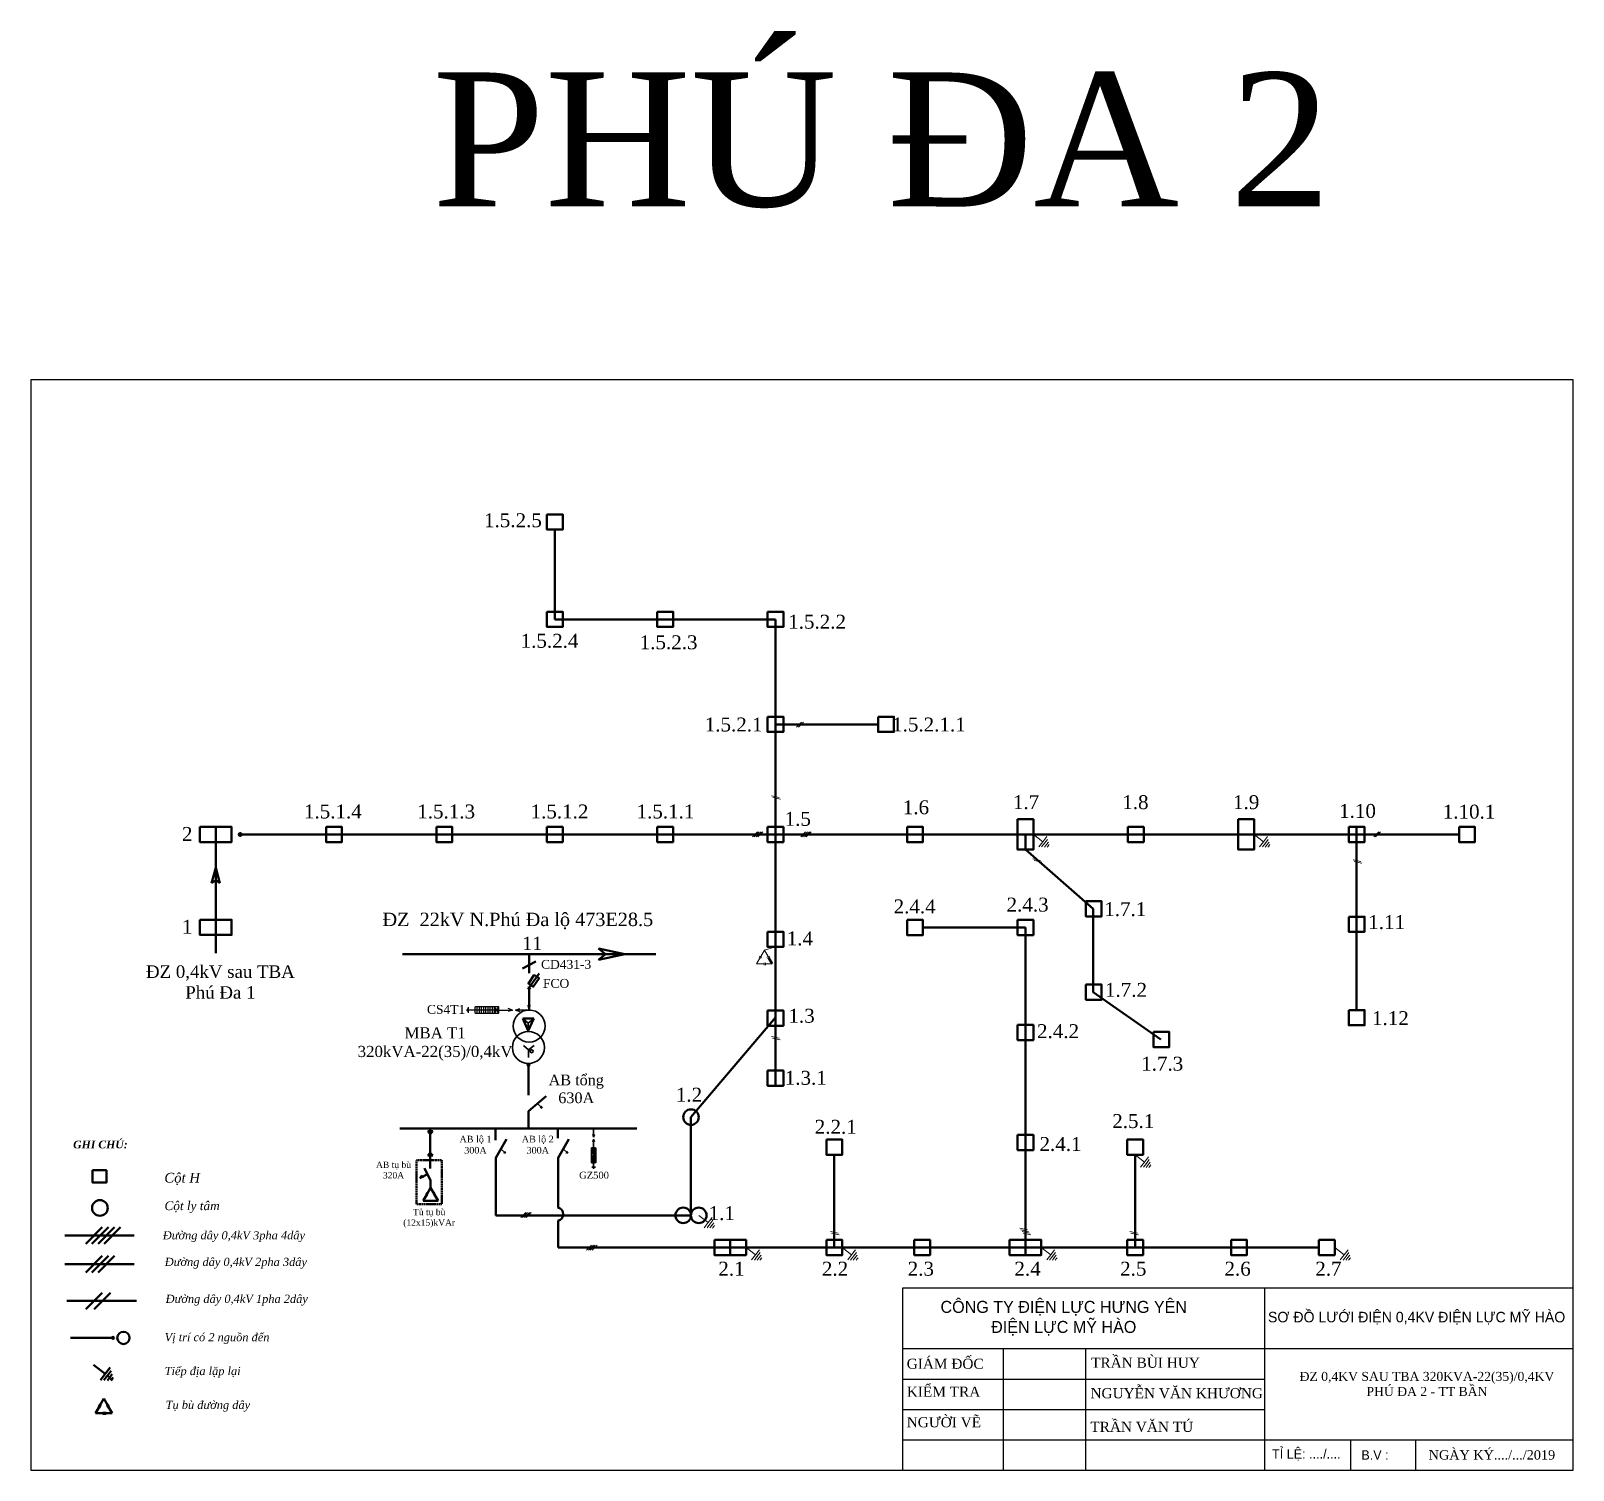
# Model space of a CAD drawing. Extents: x -2498 to 13808, y -1476 to 9052.
# Drawn here: x 9712.8 to 10058.5, y 3745.5 to 4068.1 of the extents above; entities that cross this region are included whole.
import ezdxf

# ---------------------------------------------------------------- set-up
doc = ezdxf.new("R2010")
doc.units = 0
doc.header["$LTSCALE"] = 0.08
doc.header["$MEASUREMENT"] = 0
doc.linetypes.add('DASHED2', pattern=[0.375, 0.25, -0.125])
doc.layers.get('0').update_dxf_attribs({"linetype": 'CONTINUOUS', "lineweight": 40})
doc.layers.add('Duong manh', color=8, linetype='CONTINUOUS')
doc.layers.add('khung', color=3, linetype='CONTINUOUS', lineweight=18)
doc.layers.add('NET DAM', color=6, linetype='CONTINUOUS', lineweight=25)
doc.styles.add('anh thong', font='times.ttf', dxfattribs={"height": 0.5})
doc.styles.get("Standard").update_dxf_attribs({"font": 'VHTEKN.TTF', "height": 2.5})

# ---------------------------------------------------------------- blocks, each defined once
blk = doc.blocks.new('khung')
at = {"layer": 'khung', "color": 5, "lineweight": -3, "ltscale": 4}
for p, q in [((630143, 2296298.9), (632881, 2296298.9)), ((630143, 2295554.2), (630143, 2296298.9)), ((631620.1, 2296298.9), (631620.1, 2295554.2)), ((630143, 2296050.6), (631457.3, 2296050.6)), ((630143, 2296050.6), (632881, 2296050.6)), ((630552, 2296050.6), (630552, 2295554.2)), ((630888.9, 2296050.6), (630888.9, 2295554.2)), ((630143, 2295926.5), (631620.1, 2295926.5)), ((630143, 2295802.4), (631620.1, 2295802.4)), ((630143, 2295678.3), (631512, 2295678.3)), ((630143, 2295678.3), (632881, 2295678.3)), ((631972.7, 2295554.2), (631972.7, 2295678.3)), ((632238.4, 2295554.2), (632238.4, 2295678.3))]:
    blk.add_line(p, q, dxfattribs=at)
blk.add_lwpolyline([(632881, 2300009), (626580.6, 2300009), (626580.6, 2295554.2), (632881, 2295554.2), (632881, 2300009)], dxfattribs=at)
at = {"layer": 'Duong manh', "color": 0, "lineweight": -3, "ltscale": 4}
for s, insert, char_height, width, attachment_point in [('{\\f.VnAvantH|b0|i0|c0|p34;C¤NG TY §IÖN LùC H¦NG Y£N\\P®iÖn lùc mü hµo}', (630800.1, 2296174.8), 49.141, 1314.329, 5), ('{\\f.VnAvantH|b0|i0|c0|p34;s¬ ®å l\xadíi ®iÖn 0,4kv ®iÖn lùc mü hµo}', (632241.6, 2296174.8), 43.049, 1423.665, 5), ('{\\fTimes New Roman|b0|i0|c0|p18; GIÁM ĐỐC}', (630143, 2295988.6), 41.37, 409.064, 4), ('{\\fTimes New Roman|b0|i0|c0|p18; TRẦN BÙI HUY}', (630896.3, 2295992.9), 41.37, 536.856, 4), ('{\\f.VnAvantH|b0|i0|c0|p34; \\fTimes New Roman|b0|i0|c0|p18; KIỂM TRA}', (630128, 2295874.7), 41.37, 409.064, 4), ('{\\fTimes New Roman|b0|i0|c0|p18; NGUYỄN VĂN KHƯƠNG}', (630893.6, 2295868.1), 41.37, 717.247, 4), ('{\\fTimes New Roman|b0|i0|c0|p18; NGƯỜI VẼ}', (630143, 2295749.5), 41.37, 409.064, 4), ('{\\f.VnAvantH|b0|i0|c0|p34; \\fTimes New Roman|b0|i0|c0|p18;TRẦN VĂN TÚ}', (630893.4, 2295730.7), 41.37, 536.856, 4), ('{\\f.VnAvantH|b0|i0|c0|p34; tØ lÖ: ..../....}', (631636.6, 2295616.3), 38.475, 301.491, 4), ('{\\f.VnAvantH|b0|i0|c0|p34;b.v :}', (632071.5, 2295616.3), 38.475, 424.338, 5), ('{\\fTimes New Roman|b0|i0|c0|p18;NGÀY KÝ..../.../2019}', (632549.2, 2295616.3), 38.475, 820.671, 5)]:
    blk.add_mtext(s, dxfattribs=dict(at, insert=insert, char_height=char_height, width=width, attachment_point=attachment_point))

msp = doc.modelspace()

# ---------------------------------------------------------------- hatches: boundary and pattern name
at = {"linetype": 'Continuous', "lineweight": 40, "ltscale": 8}
msp.add_hatch(color=0, dxfattribs=at).paths.add_polyline_path([(9760.07, 3888, 1), (9759.41, 3888, 1)])
at = {"linetype": 'Continuous', "ltscale": 8}
h = msp.add_hatch(color=256, dxfattribs=at)
h.paths.add_polyline_path([(9800.01, 3810.96), (9800.75, 3811.01), (9800.62, 3811.26)])
h.paths.add_polyline_path([(9800.01, 3810.96), (9800.62, 3811.26), (9800.49, 3811.52)])
msp.add_hatch(color=256, dxfattribs=at).paths.add_polyline_path([(9731.46, 3775.15, 1), (9731, 3775.15, 1)])

# ---------------------------------------------------------------- linework, layer by layer
at = {"color": 0, "linetype": 'Continuous', "lineweight": 40, "ltscale": 8}
for p, q in [((9830.26, 3936.21), (9830.26, 3956.35)), ((9879.74, 3936.21), (9830.26, 3936.21)), ((9879.74, 3936.21), (9879.74, 3831.65)), ((9879.74, 3912.68), (9902.71, 3912.68)), ((10010, 3889.7), (10010, 3848.64)), ((9754.25, 3888), (9754.25, 3861.35)), ((9759.74, 3888), (10032.97, 3888)), ((9935.76, 3888), (9935.76, 3884.6)), ((9935.76, 3884.6), (9950.97, 3871.33)), ((9754.25, 3880.5), (9753.3, 3877.08)), ((9754.25, 3880.5), (9755.2, 3877.08)), ((9753.3, 3877.08), (9754.25, 3877.73)), ((9755.2, 3877.08), (9754.25, 3877.73)), ((9950.97, 3871.33), (9950.97, 3852.64)), ((9935.76, 3867.14), (9912.79, 3867.14)), ((9935.76, 3867.14), (9935.76, 3793.7)), ((9845.96, 3861.16), (9840.08, 3862.44)), ((9840.08, 3862.44), (9841.62, 3861.16)), ((9796.1, 3861.16), (9852.93, 3861.16)), ((9826, 3859.53), (9823.02, 3857.98)), ((9845.96, 3861.16), (9840.08, 3859.88)), ((9840.08, 3859.88), (9841.62, 3861.16)), ((9878.18, 3860.42), (9878.99, 3858.97)), ((9824.51, 3853.71), (9826.77, 3856.81)), ((9824.23, 3853.64), (9824.79, 3853.64)), ((9824.23, 3853.64), (9824.51, 3853.3)), ((9824.79, 3853.64), (9824.51, 3853.3)), ((9950.97, 3852.64), (9966.12, 3842.03)), ((9824.2, 3849.42), (9824.48, 3849.76)), ((9824.2, 3849.42), (9824.76, 3849.42)), ((9824.76, 3849.42), (9824.48, 3849.76)), ((9823.13, 3846.71), (9825.55, 3846.71)), ((9824.29, 3843.98), (9823.13, 3846.71)), ((9825.55, 3846.71), (9824.29, 3843.98)), ((9860.79, 3824.63), (9879.74, 3846.99)), ((9824.34, 3825.99), (9824.34, 3822.09)), ((9860.79, 3802.61), (9860.79, 3824.63)), ((9795.56, 3822.08), (9848.62, 3822.1)), ((9839.42, 3814.36), (9839.42, 3817.76)), ((9817.02, 3815.51), (9817.02, 3802.61)), ((9830.98, 3815.51), (9830.98, 3804.39)), ((9892.91, 3795.4), (9892.91, 3816.2)), ((9960.35, 3795.4), (9960.35, 3816.2)), ((9802.43, 3810.4), (9802.43, 3808.81)), ((9860.79, 3802.61), (9817.02, 3802.61)), ((9830.98, 3801.38), (9830.98, 3795.4)), ((9830.98, 3795.4), (10001.55, 3795.4))]:
    msp.add_line(p, q, dxfattribs=at)
at = {"linetype": 'Continuous', "lineweight": 9, "ltscale": 8}
for p, q in [((9885.58, 3913.14), (9884.46, 3912.02)), ((9886, 3913.14), (9884.88, 3912.02)), ((9880.59, 3896.3), (9878.87, 3896.68)), ((9880.84, 3895.91), (9879.12, 3896.29)), ((9875.67, 3888.56), (9874.55, 3887.44)), ((9876.08, 3888.56), (9874.97, 3887.44)), ((9876.5, 3888.56), (9875.39, 3887.44)), ((9876.92, 3888.56), (9875.81, 3887.44)), ((9886.49, 3888.56), (9885.38, 3887.44)), ((9886.91, 3888.56), (9885.79, 3887.44)), ((9887.33, 3888.56), (9886.21, 3887.44)), ((9887.75, 3888.56), (9886.63, 3887.44)), ((9937.54, 3888), (9939.65, 3886.36)), ((9939.65, 3886.36), (9938.77, 3885.23)), ((9940.05, 3886.05), (9939.39, 3885.2)), ((9939.65, 3886.36), (9940.53, 3887.5)), ((9940.05, 3886.05), (9940.71, 3886.9)), ((9940.45, 3885.74), (9940.9, 3886.3)), ((9987.03, 3888), (9989.14, 3886.36)), ((9989.14, 3886.36), (9988.26, 3885.23)), ((9989.54, 3886.05), (9988.88, 3885.2)), ((9989.14, 3886.36), (9990.02, 3887.5)), ((9989.54, 3886.05), (9990.2, 3886.9)), ((9989.94, 3885.74), (9990.38, 3886.3)), ((10014.95, 3888.56), (10013.84, 3887.44)), ((10015.37, 3888.56), (10014.26, 3887.44)), ((9939.16, 3882.15), (9937.45, 3882.53)), ((9940.45, 3885.74), (9940.02, 3885.17)), ((9940.86, 3885.43), (9940.64, 3885.15)), ((9940.86, 3885.43), (9941.08, 3885.71)), ((9989.94, 3885.74), (9989.51, 3885.17)), ((9990.34, 3885.43), (9990.13, 3885.15)), ((9990.34, 3885.43), (9990.56, 3885.71)), ((9939.41, 3881.76), (9937.7, 3882.14)), ((10010.94, 3881.95), (10009.23, 3882.33)), ((10011.19, 3881.55), (10009.48, 3881.93)), ((9877.24, 3862.06), (9876.41, 3860.61)), ((9877.24, 3862.06), (9878.06, 3860.61)), ((9876.3, 3860.41), (9875.48, 3858.97)), ((9875.48, 3858.97), (9877.2, 3858.97)), ((9876.04, 3860.54), (9876.54, 3860.29)), ((9876.15, 3860.74), (9876.65, 3860.49)), ((9877.2, 3858.97), (9877.23, 3858.97)), ((9877.23, 3859.25), (9877.23, 3858.69)), ((9877.5, 3859.25), (9877.5, 3858.69)), ((9877.5, 3858.97), (9878.99, 3858.97)), ((9878.32, 3860.74), (9877.82, 3860.49)), ((9878.43, 3860.54), (9877.94, 3860.29)), ((9880.54, 3842.32), (9878.83, 3842.7)), ((9880.79, 3841.92), (9879.08, 3842.31)), ((9960.35, 3816.2), (9962.46, 3814.56)), ((9962.46, 3814.56), (9961.58, 3813.43)), ((9962.86, 3814.25), (9962.2, 3813.4)), ((9962.46, 3814.56), (9963.34, 3815.7)), ((9963.27, 3813.94), (9962.83, 3813.37)), ((9962.86, 3814.25), (9963.52, 3815.1)), ((9963.27, 3813.94), (9963.71, 3814.5)), ((9963.67, 3813.63), (9963.45, 3813.35)), ((9963.67, 3813.63), (9963.89, 3813.91)), ((9823.74, 3803.25), (9822.62, 3802.14)), ((9824.16, 3803.25), (9823.04, 3802.14)), ((9824.57, 3803.25), (9823.46, 3802.14)), ((9824.99, 3803.25), (9823.88, 3802.14)), ((9862.53, 3802.61), (9864.64, 3800.98)), ((9864.64, 3800.98), (9863.76, 3799.84)), ((9865.04, 3800.66), (9864.38, 3799.81)), ((9864.64, 3800.98), (9865.52, 3802.11)), ((9865.44, 3800.35), (9865.01, 3799.79)), ((9865.04, 3800.66), (9865.7, 3801.52)), ((9865.44, 3800.35), (9865.88, 3800.92)), ((9865.85, 3800.04), (9865.63, 3799.76)), ((9865.85, 3800.04), (9866.06, 3800.33)), ((9936.2, 3799.39), (9934.49, 3799.77)), ((9893.76, 3798.61), (9892.05, 3798.99)), ((9894.01, 3798.22), (9892.3, 3798.6)), ((9936.45, 3799), (9934.74, 3799.38)), ((9936.7, 3798.61), (9934.99, 3798.99)), ((9936.95, 3798.22), (9935.24, 3798.6)), ((9960.88, 3798.61), (9959.17, 3798.99)), ((9961.13, 3798.22), (9959.42, 3798.6)), ((9838.48, 3795.96), (9837.36, 3794.84)), ((9838.9, 3795.96), (9837.78, 3794.84)), ((9839.31, 3795.96), (9838.2, 3794.84)), ((9839.73, 3795.96), (9838.62, 3794.84)), ((9873.13, 3795.4), (9875.25, 3793.76)), ((9875.25, 3793.76), (9874.37, 3792.63)), ((9875.65, 3793.45), (9874.99, 3792.6)), ((9875.25, 3793.76), (9876.12, 3794.9)), ((9876.05, 3793.14), (9875.61, 3792.57)), ((9875.65, 3793.45), (9876.31, 3794.3)), ((9876.05, 3793.14), (9876.49, 3793.7)), ((9876.45, 3792.83), (9876.23, 3792.54)), ((9876.45, 3792.83), (9876.67, 3793.11)), ((9894.69, 3795.4), (9896.8, 3793.76)), ((9896.8, 3793.76), (9895.92, 3792.63)), ((9897.2, 3793.45), (9896.54, 3792.6)), ((9896.8, 3793.76), (9897.68, 3794.9)), ((9897.6, 3793.14), (9897.17, 3792.57)), ((9897.2, 3793.45), (9897.86, 3794.3)), ((9897.6, 3793.14), (9898.04, 3793.7)), ((9898.01, 3792.83), (9897.79, 3792.54)), ((9898.01, 3792.83), (9898.23, 3793.11)), ((9939.31, 3795.4), (9941.43, 3793.76)), ((9941.43, 3793.76), (9940.55, 3792.63)), ((9941.83, 3793.45), (9941.17, 3792.6)), ((9941.43, 3793.76), (9942.3, 3794.9)), ((9942.23, 3793.14), (9941.79, 3792.57)), ((9941.83, 3793.45), (9942.49, 3794.3)), ((9942.23, 3793.14), (9942.67, 3793.7)), ((9942.63, 3792.83), (9942.41, 3792.54)), ((9942.63, 3792.83), (9942.85, 3793.11)), ((10005.1, 3795.4), (10007.21, 3793.76)), ((10007.21, 3793.76), (10006.34, 3792.63)), ((10007.62, 3793.45), (10006.96, 3792.6)), ((10007.21, 3793.76), (10008.09, 3794.9)), ((10008.02, 3793.14), (10007.58, 3792.57)), ((10007.62, 3793.45), (10008.27, 3794.3)), ((10008.02, 3793.14), (10008.46, 3793.7)), ((10008.42, 3792.83), (10008.2, 3792.54)), ((10008.42, 3792.83), (10008.64, 3793.11))]:
    msp.add_line(p, q, dxfattribs=at)
at = {"color": 0, "linetype": 'Continuous', "lineweight": 9, "ltscale": 8}
msp.add_line((9877.24, 3862.07), (9879.74, 3862.77), dxfattribs=at)
at = {"color": 0, "lineweight": 40}
for p, q in [((9824.51, 3856.9), (9824.51, 3861.16)), ((9824.51, 3848.64), (9824.51, 3853.71)), ((9824.34, 3836.65), (9824.34, 3829.55)), ((9824.34, 3825.99), (9828.36, 3829.35)), ((9816.97, 3822.09), (9816.97, 3819.45)), ((9830.93, 3819.93), (9830.93, 3822.09)), ((9819.47, 3819.7), (9817.02, 3815.51)), ((9833.43, 3819.7), (9830.98, 3815.51))]:
    msp.add_line(p, q, dxfattribs=at)
at = {"lineweight": -3}
for p, q in [((9810.6, 3848.49), (9810.6, 3848.79)), ((9810.76, 3848.29), (9810.76, 3849)), ((9810.93, 3847.99), (9810.93, 3849.3)), ((9812.38, 3848.64), (9810.95, 3848.64)), ((9817.72, 3849.37), (9812.38, 3849.37)), ((9812.38, 3847.92), (9812.38, 3849.37)), ((9817.72, 3848.64), (9812.38, 3848.64)), ((9812.87, 3847.92), (9812.87, 3849.37)), ((9813.35, 3847.92), (9813.35, 3849.37)), ((9813.84, 3847.92), (9813.84, 3849.37)), ((9814.32, 3847.92), (9814.32, 3849.37)), ((9814.81, 3847.92), (9814.81, 3849.37)), ((9815.3, 3847.92), (9815.3, 3849.37)), ((9815.78, 3847.92), (9815.78, 3849.37)), ((9816.27, 3847.92), (9816.27, 3849.37)), ((9817.72, 3847.92), (9816.75, 3849.37)), ((9816.75, 3847.92), (9817.72, 3849.37)), ((9816.75, 3847.92), (9816.75, 3849.37)), ((9817.72, 3847.92), (9817.72, 3849.37)), ((9817.72, 3848.64), (9820.77, 3848.64)), ((9820.77, 3848.64), (9819.83, 3848.96)), ((9820.77, 3848.64), (9819.83, 3848.33)), ((9821.46, 3848.64), (9822.4, 3848.96)), ((9824.51, 3848.64), (9821.46, 3848.64)), ((9821.46, 3848.64), (9822.4, 3848.33))]:
    msp.add_line(p, q, dxfattribs=at)
at = {"linetype": 'Continuous', "lineweight": -3, "ltscale": 8}
msp.add_line((9812.38, 3847.92), (9817.72, 3847.92), dxfattribs=at)
at = {"color": 0, "lineweight": 30}
for p, q in [((9824.29, 3845.7), (9823.13, 3846.71)), ((9824.29, 3845.7), (9825.55, 3846.71)), ((9825.55, 3846.71), (9824.29, 3845.7)), ((9824.29, 3843.98), (9824.29, 3845.7)), ((9824.4, 3839.69), (9823.24, 3840.7)), ((9824.4, 3839.69), (9825.65, 3840.7)), ((9825.65, 3840.7), (9824.4, 3839.69)), ((9824.4, 3837.97), (9824.4, 3839.69)), ((9824.73, 3836.44), (9824, 3836.44)), ((9824, 3836.44), (9824.35, 3835.99)), ((9824.35, 3835.99), (9824.73, 3836.44))]:
    msp.add_line(p, q, dxfattribs=at)
at = {"lineweight": 30}
for p, q in [((9826.35, 3827.67), (9827.4, 3826.66)), ((9827.4, 3826.66), (9826.97, 3826.87)), ((9827.4, 3826.66), (9827.18, 3827.08)), ((9838.96, 3820.15), (9838.76, 3820.75)), ((9838.96, 3822.1), (9838.96, 3820.15)), ((9838.96, 3820.15), (9839.16, 3820.75)), ((9818.14, 3817.52), (9819.19, 3816.52)), ((9819.19, 3816.52), (9818.97, 3816.94)), ((9832.1, 3817.52), (9833.15, 3816.52)), ((9833.15, 3816.52), (9832.93, 3816.94)), ((9838.49, 3817.76), (9838.49, 3814.36)), ((9839.42, 3817.76), (9838.49, 3817.14)), ((9839.42, 3817.14), (9838.49, 3817.76)), ((9839.42, 3817.76), (9838.49, 3817.76)), ((9839.42, 3817.14), (9838.49, 3817.14)), ((9839.42, 3816.83), (9838.49, 3816.83)), ((9838.96, 3819.71), (9838.76, 3819.11)), ((9838.96, 3817.76), (9838.96, 3819.71)), ((9838.96, 3819.71), (9839.16, 3819.11)), ((9838.96, 3817.76), (9838.96, 3814.36)), ((9819.19, 3816.52), (9818.76, 3816.72)), ((9833.15, 3816.52), (9832.72, 3816.72)), ((9839.42, 3816.53), (9838.49, 3816.53)), ((9839.42, 3815.91), (9838.49, 3815.91)), ((9839.42, 3815.6), (9838.49, 3815.6)), ((9839.42, 3815.29), (9838.49, 3815.29)), ((9839.42, 3814.98), (9838.49, 3814.98)), ((9839.42, 3814.67), (9838.49, 3814.67)), ((9839.42, 3814.36), (9838.49, 3814.36)), ((9839.37, 3813.43), (9838.54, 3813.43)), ((9839.18, 3813.32), (9838.73, 3813.32)), ((9838.96, 3814.36), (9838.96, 3813.44)), ((9839.05, 3813.22), (9838.86, 3813.22))]:
    msp.add_line(p, q, dxfattribs=at)
at = {"color": 0}
for p, q in [((9802.9, 3821.46), (9801.83, 3821.46)), ((9801.83, 3821.46), (9802.36, 3820.8)), ((9802.36, 3820.8), (9802.9, 3821.46)), ((9801.83, 3816), (9802.36, 3816.66)), ((9802.9, 3816), (9801.83, 3816)), ((9802.36, 3816.66), (9802.9, 3816))]:
    msp.add_line(p, q, dxfattribs=at)
at = {"linetype": 'Continuous', "ltscale": 8}
for p, q in [((9802.36, 3822.09), (9802.36, 3813.11)), ((9801.72, 3811.81), (9800.01, 3810.96)), ((9800.01, 3810.96), (9800.49, 3811.52)), ((9800.49, 3811.52), (9800.75, 3811.01)), ((9802.43, 3810.4), (9801.02, 3813.22)), ((9801.55, 3807.26), (9800.78, 3805.9)), ((9801.3, 3807.38), (9801.77, 3807.15)), ((9801.41, 3807.57), (9801.87, 3807.33)), ((9802.43, 3808.81), (9801.65, 3807.44)), ((9802.43, 3808.81), (9803.2, 3807.44)), ((9803.44, 3807.57), (9802.98, 3807.33)), ((9803.55, 3807.38), (9803.08, 3807.15)), ((9803.31, 3807.26), (9804.08, 3805.9)), ((9800.78, 3805.9), (9802.39, 3805.9)), ((9804.08, 3805.9), (9802.46, 3805.9)), ((9728.81, 3799.93), (9725.14, 3796.26)), ((9730.19, 3799.93), (9726.52, 3796.26)), ((9731.56, 3799.93), (9727.89, 3796.26)), ((9732.94, 3799.93), (9729.27, 3796.26)), ((9720.4, 3798.12), (9736, 3798.12)), ((9728.81, 3793.5), (9725.14, 3789.83)), ((9730.19, 3793.5), (9726.52, 3789.83)), ((9731.56, 3793.5), (9727.89, 3789.83)), ((9720.4, 3791.7), (9736, 3791.7)), ((9720.86, 3783.44), (9736.46, 3783.44)), ((9728.81, 3785.24), (9725.14, 3781.57)), ((9730.65, 3785.24), (9726.97, 3781.57)), ((9731.23, 3775.15), (9721.73, 3775.15)), ((9726.88, 3769.12), (9729.5, 3767.09)), ((9729.5, 3767.09), (9730.59, 3768.5)), ((9729.5, 3767.09), (9728.41, 3765.69)), ((9730, 3766.71), (9729.18, 3765.65)), ((9730.5, 3766.32), (9729.96, 3765.62)), ((9730, 3766.71), (9730.82, 3767.76)), ((9730.5, 3766.32), (9731.05, 3767.02)), ((9731, 3765.94), (9730.73, 3765.58)), ((9731, 3765.94), (9731.27, 3766.29)), ((9729.17, 3761.52), (9728.29, 3759.97)), ((9729.17, 3761.52), (9730.05, 3759.97)), ((9728.18, 3759.77), (9727.31, 3758.23)), ((9727.31, 3758.23), (9729.13, 3758.23)), ((9727.9, 3759.91), (9728.43, 3759.64)), ((9728.02, 3760.11), (9728.54, 3759.85)), ((9729.13, 3758.23), (9729.17, 3758.23)), ((9729.17, 3758.53), (9729.17, 3757.93)), ((9729.45, 3758.53), (9729.45, 3757.93)), ((9729.45, 3758.23), (9731.04, 3758.23)), ((9730.32, 3760.11), (9729.8, 3759.85)), ((9730.44, 3759.91), (9729.91, 3759.64)), ((9730.17, 3759.77), (9731.04, 3758.23))]:
    msp.add_line(p, q, dxfattribs=at)
at = {"color": 0, "linetype": 'Continuous', "lineweight": 40, "ltscale": 8}
for points in [[(9828.48, 3959.74), (9832.03, 3959.74), (9832.03, 3956.35), (9828.48, 3956.35)], [(9828.48, 3937.91), (9832.03, 3937.91), (9832.03, 3934.51), (9828.48, 3934.51)], [(9853.23, 3937.91), (9856.77, 3937.91), (9856.77, 3934.51), (9853.23, 3934.51)], [(9877.97, 3937.91), (9881.52, 3937.91), (9881.52, 3934.51), (9877.97, 3934.51)], [(9877.97, 3914.38), (9881.52, 3914.38), (9881.52, 3910.98), (9877.97, 3910.98)], [(9902.71, 3914.38), (9906.26, 3914.38), (9906.26, 3910.98), (9902.71, 3910.98)], [(9750.7, 3889.7), (9754.25, 3889.7), (9754.25, 3886.3), (9750.7, 3886.3)], [(9754.25, 3889.7), (9757.8, 3889.7), (9757.8, 3886.3), (9754.25, 3886.3)], [(9778.99, 3889.7), (9782.54, 3889.7), (9782.54, 3886.3), (9778.99, 3886.3)], [(9803.74, 3889.7), (9807.29, 3889.7), (9807.29, 3886.3), (9803.74, 3886.3)], [(9828.48, 3889.7), (9832.03, 3889.7), (9832.03, 3886.3), (9828.48, 3886.3)], [(9853.23, 3889.7), (9856.77, 3889.7), (9856.77, 3886.3), (9853.23, 3886.3)], [(9877.97, 3889.7), (9881.52, 3889.7), (9881.52, 3886.3), (9877.97, 3886.3)], [(9909.24, 3889.7), (9912.79, 3889.7), (9912.79, 3886.3), (9909.24, 3886.3)], [(9933.99, 3891.4), (9937.54, 3891.4), (9937.54, 3888), (9933.99, 3888)], [(9958.73, 3889.7), (9962.28, 3889.7), (9962.28, 3886.3), (9958.73, 3886.3)], [(9983.48, 3891.4), (9987.03, 3891.4), (9987.03, 3888), (9983.48, 3888)], [(10008.22, 3889.7), (10011.77, 3889.7), (10011.77, 3886.3), (10008.22, 3886.3)], [(10032.97, 3889.7), (10036.51, 3889.7), (10036.51, 3886.3), (10032.97, 3886.3)], [(9933.99, 3888), (9937.54, 3888), (9937.54, 3884.6), (9933.99, 3884.6)], [(9983.48, 3888), (9987.03, 3888), (9987.03, 3884.6), (9983.48, 3884.6)], [(9949.3, 3873.03), (9952.84, 3873.03), (9952.84, 3869.63), (9949.3, 3869.63)], [(9750.7, 3868.88), (9754.25, 3868.88), (9754.25, 3865.48), (9750.7, 3865.48)], [(9754.25, 3868.88), (9757.8, 3868.88), (9757.8, 3865.48), (9754.25, 3865.48)], [(9909.24, 3868.84), (9912.79, 3868.84), (9912.79, 3865.44), (9909.24, 3865.44)], [(9933.99, 3868.84), (9937.54, 3868.84), (9937.54, 3865.44), (9933.99, 3865.44)], [(10008.22, 3869.56), (10011.77, 3869.56), (10011.77, 3866.17), (10008.22, 3866.17)], [(9877.97, 3866.17), (9881.52, 3866.17), (9881.52, 3862.77), (9877.97, 3862.77)], [(9825.65, 3856.5), (9826.72, 3855.77), (9825.42, 3853.86), (9824.35, 3854.59)], [(9949.3, 3854.33), (9952.84, 3854.33), (9952.84, 3850.94), (9949.3, 3850.94)], [(9877.97, 3848.53), (9881.52, 3848.53), (9881.52, 3845.13), (9877.97, 3845.13)], [(10008.22, 3848.64), (10011.77, 3848.64), (10011.77, 3845.24), (10008.22, 3845.24)], [(9933.99, 3845.31), (9937.54, 3845.31), (9937.54, 3841.91), (9933.99, 3841.91)], [(9964.45, 3843.73), (9968, 3843.73), (9968, 3840.33), (9964.45, 3840.33)], [(9877.97, 3835.05), (9881.52, 3835.05), (9881.52, 3831.65), (9877.97, 3831.65)], [(9933.99, 3820.63), (9937.54, 3820.63), (9937.54, 3817.23), (9933.99, 3817.23)], [(9891.14, 3819.6), (9894.69, 3819.6), (9894.69, 3816.2), (9891.14, 3816.2)], [(9958.57, 3819.6), (9962.12, 3819.6), (9962.12, 3816.2), (9958.57, 3816.2)], [(9866.03, 3797.1), (9869.58, 3797.1), (9869.58, 3793.7), (9866.03, 3793.7)], [(9869.58, 3797.1), (9873.13, 3797.1), (9873.13, 3793.7), (9869.58, 3793.7)], [(9891.14, 3797.1), (9894.69, 3797.1), (9894.69, 3793.7), (9891.14, 3793.7)], [(9910.85, 3797.1), (9914.39, 3797.1), (9914.39, 3793.7), (9910.85, 3793.7)], [(9935.76, 3797.1), (9939.31, 3797.1), (9939.31, 3793.7), (9935.76, 3793.7)], [(9958.57, 3797.1), (9962.12, 3797.1), (9962.12, 3793.7), (9958.57, 3793.7)], [(9981.84, 3797.1), (9985.39, 3797.1), (9985.39, 3793.7), (9981.84, 3793.7)], [(10001.55, 3797.1), (10005.1, 3797.1), (10005.1, 3793.7), (10001.55, 3793.7)]]:
    msp.add_lwpolyline(points, close=True, dxfattribs=at)
at = {"linetype": 'DASHED2', "ltscale": 8}
msp.add_lwpolyline([(9799.27, 3814.97), (9804.93, 3814.97), (9804.93, 3805.11), (9799.27, 3805.11)], close=True, dxfattribs=at)
at = {"linetype": 'Continuous', "ltscale": 8}
msp.add_lwpolyline([(9726.66, 3812.72), (9729.77, 3812.72), (9729.77, 3809.97), (9726.66, 3809.97)], close=True, dxfattribs=at)
at = {"color": 0, "linetype": 'Continuous', "lineweight": 40, "ltscale": 8}
msp.add_lwpolyline([(9935.76, 3793.7), (9932.21, 3793.7), (9932.21, 3797.1), (9935.76, 3797.1), (9935.76, 3795.4)], dxfattribs=at)
for centre, radius in [((9759.74, 3888), 0.327), ((9860.79, 3824.63), 1.74), ((9859.05, 3802.61), 1.74), ((9862.53, 3802.61), 1.74)]:
    msp.add_circle(centre, radius, dxfattribs=at)
at = {"color": 0, "lineweight": 30}
for centre, radius in [((9824.51, 3845.05), 3.59), ((9824.34, 3840.24), 3.59), ((9825.06, 3839.4), 0.344)]:
    msp.add_circle(centre, radius, dxfattribs=at)
at = {"linetype": 'Continuous', "ltscale": 8}
for centre, radius in [((9728.29, 3804.27), 1.76), ((9731.23, 3775.15), 0.227), ((9733.56, 3775.13), 1.37)]:
    msp.add_circle(centre, radius, dxfattribs=at)
at = {"color": 0, "linetype": 'Continuous', "lineweight": 40, "ltscale": 8}
msp.add_arc((9830.56, 3802.88), 1.56, 285.5446, 74.4554, dxfattribs=at)
at = {"linetype": 'Continuous', "lineweight": 9, "ltscale": 8}
for p in [(9940.05, 3886.05), (9989.54, 3886.05), (9940.45, 3885.74), (9940.86, 3885.43), (9989.94, 3885.74), (9990.34, 3885.43), (9962.86, 3814.25), (9963.27, 3813.94), (9963.67, 3813.63), (9865.04, 3800.66), (9865.44, 3800.35), (9865.85, 3800.04), (9875.65, 3793.45), (9876.05, 3793.14), (9876.45, 3792.83), (9897.2, 3793.45), (9897.6, 3793.14), (9898.01, 3792.83), (9941.83, 3793.45), (9942.23, 3793.14), (9942.63, 3792.83), (10007.62, 3793.45), (10008.02, 3793.14), (10008.42, 3792.83)]:
    msp.add_point(p, dxfattribs=at)
at = {"linetype": 'Continuous', "ltscale": 8}
for p in [(9730, 3766.71), (9730.5, 3766.32), (9731, 3765.94)]:
    msp.add_point(p, dxfattribs=at)

# ---------------------------------------------------------------- block references
at = {"layer": 'NET DAM', "color": 7, "xscale": 0.05487305472000002, "yscale": 0.05487305472000002, "zscale": 0.05487305472000002}
msp.add_blockref('khung', (-24669.58, -122218.58), dxfattribs=at)

# ---------------------------------------------------------------- texts
at = {"color": 0, "linetype": 'Continuous', "lineweight": 30, "ltscale": 10, "attachment_point": 1}
for s, insert, char_height, width in [('{\\fTimes New Roman|b0|i0|c0|p18;PHÚ ĐA 2}', (9802.82, 4058.81), 30, 283.6535), ('\\pxqc;{\\fTimes New Roman|b0|i0|c238|p18;Đ\\fTimes New Roman|b0|i0|c0|p18;Z 0,4KV SAU TBA 320KVA-22(35)/0,4KV \\PPHÚ ĐA 2 - TT BẦN}', (9972.31, 3767.52), 2.025, 106.9019)]:
    msp.add_mtext(s, dxfattribs=dict(at, insert=insert, char_height=char_height, width=width))
at = {"color": 0, "lineweight": 30, "style": 'anh thong'}
for s, insert, char_height, width, attachment_point in [('1.5.2.5', (9820.88, 3959.99), 3.12, 40.1436, 2), ('1.5.2.2', (9889.06, 3937.25), 3.12, 40.1436, 2), ('1.5.2.4', (9829.08, 3932.97), 3.12, 40.1436, 2), ('1.5.2.3', (9855.77, 3932.64), 3.12, 40.1436, 2), ('1.5.2.1', (9870.35, 3914.2), 3.12, 40.1436, 2), ('1.5.2.1.1', (9914.12, 3914.2), 3.12, 40.1436, 2), ('1.7', (9935.89, 3896.79), 3.12, 40.1436, 2), ('1.8', (9960.41, 3896.79), 3.12, 40.1436, 2), ('1.9', (9985.24, 3896.79), 3.12, 40.1436, 2), ('1.5.1.4', (9780.51, 3894.71), 3.12, 40.1436, 2), ('1.5.1.3', (9805.91, 3894.71), 3.12, 40.1436, 2), ('1.5.1.2', (9831.31, 3894.71), 3.12, 40.1436, 2), ('1.5.1.1', (9855.07, 3894.71), 3.12, 40.1436, 2), ('1.5', (9884.73, 3893.05), 3.12, 40.1436, 2), ('1.6', (9911.22, 3895.65), 3.12, 40.1436, 2), ('1.10', (10010.2, 3894.83), 3.12, 40.1436, 2), ('1.10.1', (10035.2, 3894.67), 3.12, 40.1436, 2), ('2', (9747.86, 3889.67), 3.12, 40.1436, 2), ('2.4.4', (9910.92, 3873.42), 3.12, 40.1436, 2), ('2.4.3', (9936.24, 3873.83), 3.12, 40.1436, 2), ('1.7.1', (9958.14, 3872.81), 3.12, 40.1436, 2), ('1', (9747.86, 3868.87), 3.12, 40.1436, 2), ('{\\fTimes New Roman|b0|i0|c238|p18;Đ}Z  22kV N.Phú Đa lộ 473E28.5', (9852.31, 3870.46), 3, 125.625, 3), ('1.11', (10016.72, 3869.91), 3.12, 40.1436, 2), ('1.4', (9885.2, 3866.26), 3.12, 40.1436, 2), ('11', (9822.93, 3865.07), 3, 30.4533, 1), ('ĐZ 0,4kV sau TBA \\PPhú Đa 1', (9755.3, 3858.65), 2.8, 40.1436, 2), ('CD431-3', (9832.8, 3859.87), 2, 42.88, 2), ('FCO', (9830.56, 3855.61), 2, 42.88, 2), ('1.7.2', (9958.3, 3854.72), 3.12, 40.1436, 2), ('CS4T1', (9805.89, 3849.78), 2, 42.88, 2), ('1.3', (9885.58, 3848.92), 3.12, 40.1436, 2), ('1.12', (10017.57, 3848.38), 3.12, 40.1436, 2), ('MBA T1\\P320kVA-22(35)/0,4kV', (9803.43, 3844.77), 2.5, 92.4689, 2), ('2.4.2', (9943.07, 3845.46), 3.12, 40.1436, 2), ('1.7.3', (9966.42, 3838.17), 3.12, 40.1436, 2), ('AB tổng\\P630A', (9835.07, 3834.16), 2.4, 42.88, 2), ('1.3.1', (9886.52, 3835.01), 3.12, 40.1436, 2), ('1.2', (9860.34, 3831.22), 3.12, 40.1436, 2), ('2.2.1', (9893.24, 3824.02), 3.12, 40.1436, 2), ('2.5.1', (9959.93, 3825.31), 3.12, 40.1436, 2), ('AB lộ 1\\P300A', (9812.48, 3820.45), 1.5, 42.88, 2), ('AB lộ 2\\P300A', (9826.44, 3820.45), 1.5, 42.88, 2), ('2.4.1', (9943.62, 3820.17), 3.12, 40.1436, 2), ('{\\fTimes New Roman|b0|i1|c0|p18;Cột H}', (9742.74, 3812.14), 2.1857, 37.9813, 1), ('GZ500', (9835.72, 3812.39), 1.56, 50.6483, 1), ('{\\fTimes New Roman|b0|i1|c0|p18;Cột ly tâm}', (9742.76, 3805.75), 1.9679, 37.9813, 1), ('1.1', (9867.68, 3804.67), 3.12, 40.1436, 2), ('2.1', (9869.86, 3792.21), 3.12, 40.1436, 2), ('2.2', (9893.08, 3792.21), 3.12, 40.1436, 2), ('2.3', (9912.31, 3792.21), 3.12, 40.1436, 2), ('2.4', (9936.24, 3792.21), 3.12, 40.1436, 2), ('2.5', (9959.93, 3792.21), 3.12, 40.1436, 2), ('2.6', (9983.32, 3792.21), 3.12, 40.1436, 2), ('2.7', (10003.67, 3792.21), 3.12, 40.1436, 2)]:
    msp.add_mtext(s, dxfattribs=dict(at, insert=insert, char_height=char_height, width=width, attachment_point=attachment_point))
at = {"attachment_point": 1, "style": 'anh thong'}
for s, insert, char_height, width in [('{\\fTimes New Roman|b1|i1|c0|p18;GHI CHÚ:}', (9722.3, 3819.37), 1.7442, 25.1347), ('{\\fTimes New Roman|b0|i1|c238|p18;Đ\\fTimes New Roman|b0|i1|c0|p18;ường dây 0,4kV 3pha 4dây}', (9742.39, 3799.06), 1.836, 46.8776), ('{\\fTimes New Roman|b0|i1|c238|p18;Đư\\fTimes New Roman|b0|i1|c0|p18;ờng dây 0,4kV 2pha 3dây}', (9742.83, 3793.1), 1.836, 46.8776), ('{\\fTimes New Roman|b0|i1|c238|p18;Đư\\fTimes New Roman|b0|i1|c0|p18;ờng dây 0,4kV 1pha 2dây}', (9743.03, 3784.82), 1.836, 46.8776), ('{\\fTimes New Roman|b0|i1|c0|p18;Vị trí có 2 nguồn đến}', (9742.81, 3776.22), 1.836, 46.8776), ('{\\fTimes New Roman|b0|i1|c0|p18;Tiếp địa lặp lại}', (9742.81, 3768.63), 1.836, 46.8776), ('{\\fTimes New Roman|b0|i1|c0|p18;Tụ bù đường dây}', (9743.03, 3761.05), 1.836, 46.8776)]:
    msp.add_mtext(s, dxfattribs=dict(at, insert=insert, char_height=char_height, width=width))
at = {"linetype": 'Continuous', "ltscale": 8, "attachment_point": 2, "style": 'anh thong'}
for s, insert, char_height, width in [('AB tụ bù\\P320A', (9794.11, 3814.66), 1.415, 46.0057), ('Tủ tụ bù\\P(12x15)kVAr', (9802.1, 3804.06), 1.4152, 27.9977)]:
    msp.add_mtext(s, dxfattribs=dict(at, insert=insert, char_height=char_height, width=width))

doc.saveas('drawing.dxf')
